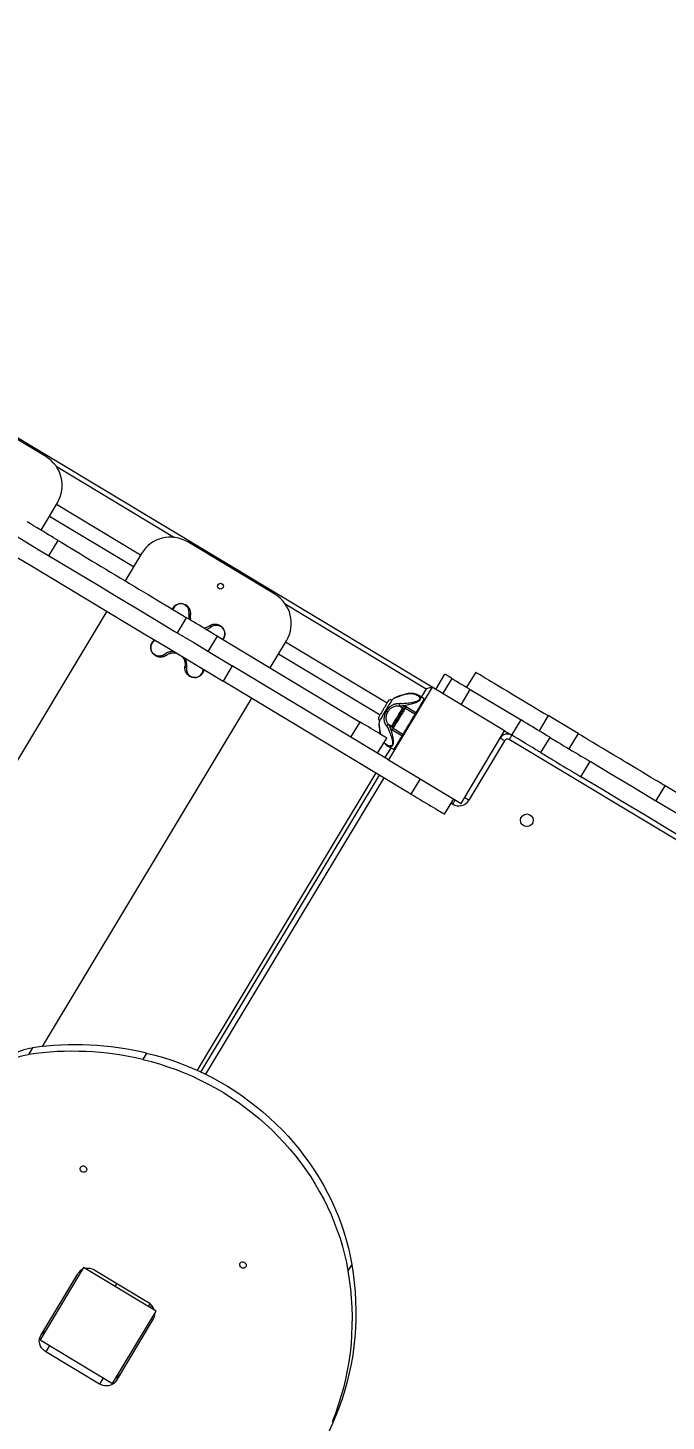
# Model space of a CAD drawing. Header units: millimetres. Extents: x -10374 to 11119, y -8221 to 9433.
# Drawn here: x -2273 to -1518, y -1544 to 103 of the extents above; entities that cross this region are included whole.
import ezdxf

# ---------------------------------------------------------------- set-up
doc = ezdxf.new("R2010")
doc.units = ezdxf.units.MM
for name, color, linetype in [('DIKOM_ОБЪЕКТ', 7, 'Continuous'), ('DIKOM_РАЗМЕР_ЗОНА', 7, 'Continuous'), ('DIKOM_РАЗМЕР_ОБЪЕКТА', 7, 'Continuous')]:
    doc.layers.add(name, color=color, linetype=linetype)
doc.styles.add('style1', font='arial.ttf', dxfattribs={"width": 0.8})
doc.dimstyles.new('1-50', dxfattribs={"dimtxt": 300, "dimasz": 200, "dimexe": 100, "dimexo": 0, "dimgap": 100, "dimtad": 0, "dimdec": 0, "dimtxsty": 'style1', "dimcen": 0, "dimclrd": 7, "dimclre": 7, "dimadec": 1, "dimazin": 2, "dimtfac": 1, "dimtdec": 0, "dimtmove": 1, "dimatfit": 3, "dimfxl": 0, "dimlwd": 25, "dimlwe": 18, "dimarcsym": 0})

# ---------------------------------------------------------------- blocks, each defined once
blk = doc.blocks.new('*D16')
at = {"layer": 'Defpoints', "color": 0, "transparency": 16777216}
for p in [(-9045.1, 5161.7), (3694.5, 5161.7), (1813.2, -6719.9)]:
    blk.add_point(p, dxfattribs=at)
at = {"layer": 'DIKOM_РАЗМЕР_ОБЪЕКТА', "color": 7, "lineweight": 18, "transparency": 16777216}
for p, q in [((3694.5, 5161.7), (-9145.1, 5161.7)), ((1813.2, -6719.9), (-9145.1, -6719.9))]:
    blk.add_line(p, q, dxfattribs=at)
at = {"layer": 'DIKOM_РАЗМЕР_ОБЪЕКТА', "color": 7, "lineweight": 25, "transparency": 16777216}
for p, q in [((-9045.1, 4961.7), (-9045.1, -0.5)), ((-9045.1, -6519.9), (-9045.1, -1080.2))]:
    blk.add_line(p, q, dxfattribs=at)
at = {"layer": 'DIKOM_РАЗМЕР_ОБЪЕКТА', "color": 7, "transparency": 16777216}
for points in [[(-9078.4, 4961.7), (-9011.8, 4961.7), (-9045.1, 5161.7)], [(-9078.4, -6519.9), (-9011.8, -6519.9), (-9045.1, -6719.9)]]:
    blk.add_solid(points, dxfattribs=at)
at = {"layer": 'DIKOM_РАЗМЕР_ОБЪЕКТА', "color": 0, "transparency": 16777216, "insert": (-9045.1, -540.3), "char_height": 300, "attachment_point": 5, "rotation": 90, "style": 'style1'}
blk.add_mtext('11900', dxfattribs=at)
blk = doc.blocks.new('*D15')
at = {"layer": 'Defpoints', "color": 0, "transparency": 16777216}
for p in [(-5227.9, 8308.8), (9119.4, -1150.4), (-5227.9, -1991.8)]:
    blk.add_point(p, dxfattribs=at)
at = {"layer": 'DIKOM_РАЗМЕР_ОБЪЕКТА', "color": 7, "lineweight": 18, "transparency": 16777216}
for p, q in [((-5227.9, -1991.8), (-5227.9, 8408.8)), ((9119.4, -1150.4), (9119.4, 8408.8))]:
    blk.add_line(p, q, dxfattribs=at)
at = {"layer": 'DIKOM_РАЗМЕР_ОБЪЕКТА', "color": 7, "lineweight": 25, "transparency": 16777216}
for p, q in [((-5027.9, 8308.8), (187.4, 8308.8)), ((8919.4, 8308.8), (1267.2, 8308.8))]:
    blk.add_line(p, q, dxfattribs=at)
at = {"layer": 'DIKOM_РАЗМЕР_ОБЪЕКТА', "color": 7, "transparency": 16777216}
for points in [[(-5027.9, 8342.1), (-5027.9, 8275.4), (-5227.9, 8308.8)], [(8919.4, 8342.1), (8919.4, 8275.4), (9119.4, 8308.8)]]:
    blk.add_solid(points, dxfattribs=at)
at = {"layer": 'DIKOM_РАЗМЕР_ОБЪЕКТА', "color": 0, "transparency": 16777216, "insert": (727.3, 8308.8), "char_height": 300, "attachment_point": 5, "style": 'style1'}
blk.add_mtext('14350', dxfattribs=at)
blk = doc.blocks.new('*D14')
at = {"layer": 'Defpoints', "color": 0, "transparency": 16777216}
for p in [(-7515.9, 9236.3), (11119.4, -1423.4), (-7515.9, -2401.6)]:
    blk.add_point(p, dxfattribs=at)
at = {"layer": 'DIKOM_РАЗМЕР_ЗОНА', "color": 7, "lineweight": 18, "transparency": 16777216}
for p, q in [((-7515.9, -2401.6), (-7515.9, 9336.3)), ((11119.4, -1423.4), (11119.4, 9336.3))]:
    blk.add_line(p, q, dxfattribs=at)
at = {"layer": 'DIKOM_РАЗМЕР_ЗОНА', "color": 7, "lineweight": 25, "transparency": 16777216}
for p, q in [((-7315.9, 9236.3), (77.6, 9236.3)), ((10919.4, 9236.3), (1157.3, 9236.3))]:
    blk.add_line(p, q, dxfattribs=at)
at = {"layer": 'DIKOM_РАЗМЕР_ЗОНА', "color": 7, "transparency": 16777216}
for points in [[(-7315.9, 9269.7), (-7315.9, 9203), (-7515.9, 9236.3)], [(10919.4, 9269.7), (10919.4, 9203), (11119.4, 9236.3)]]:
    blk.add_solid(points, dxfattribs=at)
at = {"layer": 'DIKOM_РАЗМЕР_ЗОНА', "color": 0, "transparency": 16777216, "insert": (617.5, 9236.3), "char_height": 300, "attachment_point": 5, "style": 'style1'}
blk.add_mtext('18650', dxfattribs=at)
blk = doc.blocks.new('*D13')
at = {"layer": 'Defpoints', "color": 0, "transparency": 16777216}
for p in [(-10177, 7112.8), (3082.3, 7112.8), (2015.5, -8221.4)]:
    blk.add_point(p, dxfattribs=at)
at = {"layer": 'DIKOM_РАЗМЕР_ЗОНА', "color": 7, "lineweight": 18, "transparency": 16777216}
for p, q in [((3082.3, 7112.8), (-10277, 7112.8)), ((2015.5, -8221.4), (-10277, -8221.4))]:
    blk.add_line(p, q, dxfattribs=at)
at = {"layer": 'DIKOM_РАЗМЕР_ЗОНА', "color": 7, "lineweight": 25, "transparency": 16777216}
for p, q in [((-10177, 6912.8), (-10177, -14.4)), ((-10177, -8021.4), (-10177, -1094.2))]:
    blk.add_line(p, q, dxfattribs=at)
at = {"layer": 'DIKOM_РАЗМЕР_ЗОНА', "color": 7, "transparency": 16777216}
for points in [[(-10210.3, 6912.8), (-10143.6, 6912.8), (-10177, 7112.8)], [(-10210.3, -8021.4), (-10143.6, -8021.4), (-10177, -8221.4)]]:
    blk.add_solid(points, dxfattribs=at)
at = {"layer": 'DIKOM_РАЗМЕР_ЗОНА', "color": 0, "transparency": 16777216, "insert": (-10177, -554.3), "char_height": 300, "attachment_point": 5, "rotation": 90, "style": 'style1'}
blk.add_mtext('15300', dxfattribs=at)

msp = doc.modelspace()

# ---------------------------------------------------------------- linework, layer by layer
at = {"layer": 'DIKOM_ОБЪЕКТ', "color": 7, "linetype": 'Continuous', "lineweight": 15}
for p, q in [((-1794.9, -676.2), (-3038.5, 71.1)), ((-2251.7, -403.5), (-2354.6, -341.6)), ((-2239.5, -414.9), (-2099.5, -499)), ((-2257.3, -490.5), (-2238, -458.3)), ((-2139.6, -519.8), (-2239, -460.1)), ((-2247.3, -473.8), (-2147.9, -533.5)), ((-2248, -520.6), (-2237.2, -502.6)), ((-1980.8, -566.2), (-2083.7, -504.4)), ((-2138.6, -518.1), (-2157.9, -550.2)), ((-2179.5, -586.2), (-2518.4, -1150.2)), ((-1968.6, -577.6), (-1801.8, -677.9)), ((-2096, -611.9), (-2085.2, -593.9)), ((-2059.5, -633.9), (-2048.7, -615.9)), ((-2048.7, -615.9), (-1880, -717.2)), ((-2041.7, -618.9), (-2042.3, -619.7)), ((-1986.5, -653.2), (-1967.2, -621.1)), ((-1848.2, -694.9), (-1968.2, -622.8)), ((-1976.4, -636.5), (-1856.4, -708.6)), ((-2031.2, -650.9), (-2042, -668.9)), ((-1846.4, -761.9), (-2031.2, -650.9)), ((-1743.3, -658.2), (-1754.1, -676.2)), ((-1820, -802.3), (-2042, -668.9)), ((-1790.6, -678.7), (-1779.8, -660.7)), ((-1782.1, -683.9), (-1771.2, -665.9)), ((-2255.4, -1100.9), (-2008.1, -689.2)), ((-1794.9, -676.2), (-1846.4, -761.9)), ((-1804.3, -689.8), (-1811.3, -685.6)), ((-1801.8, -677.9), (-1807.7, -687.7)), ((-1709.2, -727.7), (-1794.9, -676.2)), ((-1760.6, -696.8), (-1749.8, -678.8)), ((-1749.8, -678.8), (-1689.8, -714.8)), ((-1833.2, -698.3), (-1829.8, -700.3)), ((-1827.8, -700.9), (-1827.9, -700.9)), ((-1815.2, -708), (-1826.8, -701.1)), ((-1825.5, -699), (-1814, -705.9)), ((-1890.9, -735.2), (-1880, -717.2)), ((-1843, -722.3), (-1846.4, -720.2)), ((-1840.9, -724.6), (-1829.4, -731.6)), ((-1700.6, -732.8), (-1689.8, -714.8)), ((-1657.6, -709.7), (-1668.4, -727.7)), ((-1622.3, -730.9), (-1657.6, -709.7)), ((-1859.3, -754.2), (-1848.4, -736.2)), ((-1830.6, -733.7), (-1842.2, -726.7)), ((-1760.7, -813.4), (-1709.2, -727.7)), ((-1709.2, -739.3), (-1751.4, -809.6)), ((-1709.2, -727.7), (-1700.6, -732.8)), ((-1120.8, -1088.2), (-1703.7, -738)), ((-1666.3, -753.4), (-1655.5, -735.4)), ((-1622.3, -730.9), (-1633.1, -748.9)), ((-1843.8, -747.7), (-1850.7, -759.3)), ((-1847.4, -745.6), (-1840.3, -749.8)), ((-1847.4, -745.6), (-1847.4, -745.6)), ((-1846.4, -761.9), (-1760.7, -813.4)), ((-1619, -781.9), (-1608.2, -763.9)), ((-1861.5, -777.3), (-2072.7, -1128.8)), ((-2068.2, -1130.9), (-1857.2, -779.9)), ((-1852.1, -783), (-2062.7, -1133.6)), ((-1809.1, -784.3), (-1820, -802.3)), ((-1530.2, -810.7), (-1519.4, -792.7)), ((-1396.1, -866.8), (-1519.4, -792.7)), ((-1769.7, -808), (-1780.5, -826)), ((-1770.7, -814.4), (-1772.8, -813.1)), ((-2267.5, -1102.5), (-2272.1, -1110.1)), ((-2132.6, -1108.5), (-2137.1, -1116.1)), ((-2206.9, -1361.9), (-2258.5, -1447.6)), ((-2121.2, -1413.4), (-2206.9, -1361.9)), ((-2193.8, -1365.3), (-2130.4, -1403.4)), ((-1889.9, -1358.3), (-1894.5, -1365.9)), ((-2257.5, -1442.2), (-2213.7, -1369.3)), ((-2169.7, -1384.3), (-2167.7, -1381)), ((-2172.7, -1499.1), (-2121.2, -1413.4)), ((-2130.2, -1408), (-2128.4, -1404.9)), ((-2124.6, -1422.8), (-2168.4, -1495.8)), ((-2258.5, -1447.6), (-2172.7, -1499.1)), ((-2247.3, -1454.3), (-2251.7, -1461.6)), ((-2188.3, -1499.7), (-2251.7, -1461.6)), ((-2183.9, -1492.4), (-2188.3, -1499.7))]:
    msp.add_line(p, q, dxfattribs=at)
at = {"layer": 'DIKOM_ОБЪЕКТ', "color": 7, "linetype": 'Continuous', "lineweight": 15, "flags": 128}
for points in [[(-2305.3, -486.2), (-2282.5, -499.9), (-2259.7, -513.6), (-2236.8, -527.3), (-2214, -541), (-2191.1, -554.8), (-2168.3, -568.5), (-2145.4, -582.2), (-2122.5, -596), (-2099.7, -609.7), (-2076.8, -623.4), (-2054, -637.1), (-2031.2, -650.9)], [(-2237.2, -502.6), (-2239.7, -501.1), (-2242.5, -499.4), (-2245.4, -497.6), (-2248.5, -495.8), (-2251.8, -493.8), (-2255.3, -491.7), (-2258.8, -489.6), (-2262.5, -487.4), (-2266.2, -485.2), (-2269.9, -482.9), (-2273.6, -480.7)], [(-2316.1, -504.2), (-2293.3, -517.9), (-2270.5, -531.6), (-2247.7, -545.3), (-2224.8, -559), (-2201.9, -572.8), (-2179.1, -586.5), (-2156.2, -600.2), (-2133.4, -614), (-2110.5, -627.7), (-2087.7, -641.4), (-2064.8, -655.1), (-2042, -668.9)], [(-2237.2, -502.6), (-2233.5, -504.8), (-2229.6, -507.1), (-2225.4, -509.6), (-2221.1, -512.3), (-2216.5, -515), (-2211.8, -517.8), (-2206.9, -520.8), (-2201.9, -523.8), (-2196.7, -526.9), (-2191.4, -530.1), (-2186.1, -533.3), (-2180.6, -536.6), (-2175.1, -539.9), (-2169.5, -543.3), (-2163.9, -546.6), (-2158.3, -550), (-2152.7, -553.3), (-2147.2, -556.7), (-2141.6, -560), (-2136.2, -563.3), (-2130.8, -566.5), (-2125.6, -569.7), (-2120.4, -572.8), (-2115.4, -575.8), (-2110.5, -578.7), (-2105.8, -581.5), (-2101.3, -584.3), (-2096.9, -586.9), (-2092.8, -589.4), (-2088.9, -591.7), (-2085.2, -593.9)], [(-2082.4, -589), (-2082, -589.1), (-2081.6, -589.2), (-2081.2, -589.4), (-2080.9, -589.6), (-2080.7, -589.9), (-2080.5, -590.1), (-2080.5, -590.4), (-2080.5, -590.7)], [(-2048.7, -615.9), (-2052.4, -613.6), (-2056.2, -611.4), (-2059.9, -609.1), (-2063.5, -606.9), (-2067.1, -604.8), (-2070.5, -602.7), (-2073.9, -600.7), (-2077, -598.8), (-2080, -597.1), (-2082.7, -595.4), (-2085.2, -593.9)], [(-2058.5, -603.9), (-2058.3, -603.7), (-2058, -603.7), (-2057.7, -603.7), (-2057.4, -603.8), (-2057, -603.9), (-2056.7, -604.2), (-2056.4, -604.4), (-2056.2, -604.8)], [(-2111.4, -637.3), (-2111.1, -637.6), (-2110.8, -637.9), (-2110.5, -638.1), (-2110.2, -638.3), (-2109.9, -638.4), (-2109.5, -638.4), (-2109.3, -638.3), (-2109, -638.2)], [(-2085.2, -653), (-2085.6, -652.9), (-2086, -652.8), (-2086.3, -652.6), (-2086.6, -652.4), (-2086.8, -652.2), (-2087, -651.9), (-2087.1, -651.6), (-2087.1, -651.4)], [(-1743.3, -658.2), (-1743.1, -658.3), (-1742.7, -658.6), (-1741.9, -659), (-1740.8, -659.7), (-1739.4, -660.5), (-1737.7, -661.5), (-1735.7, -662.7), (-1733.5, -664.1), (-1730.9, -665.6), (-1728.1, -667.3), (-1725, -669.2), (-1721.7, -671.1), (-1718.2, -673.3), (-1714.4, -675.5), (-1710.4, -677.9), (-1706.3, -680.4), (-1701.9, -683.1), (-1697.4, -685.8), (-1692.7, -688.6), (-1688, -691.4), (-1683.1, -694.4), (-1678.1, -697.4), (-1673, -700.4), (-1667.9, -703.5), (-1662.7, -706.6), (-1657.6, -709.7)], [(-1771.2, -665.9), (-1772.1, -665.4), (-1774.1, -664.2), (-1775.8, -663.2), (-1777.2, -662.3), (-1778.4, -661.6), (-1779.2, -661.1), (-1779.7, -660.8), (-1779.8, -660.7)], [(-1771.2, -665.9), (-1771.1, -666), (-1770.6, -666.3), (-1769.9, -666.7), (-1768.8, -667.4), (-1767.5, -668.2), (-1765.9, -669.1), (-1764, -670.2), (-1762, -671.5), (-1759.8, -672.8), (-1757.4, -674.2), (-1754.9, -675.7), (-1752.4, -677.2), (-1749.8, -678.8)], [(-1842.5, -691.3), (-1842.5, -691.3), (-1842.7, -691.6), (-1843, -692.1), (-1843.5, -692.9), (-1844.1, -694), (-1844.9, -695.4), (-1845.9, -696.9), (-1846.9, -698.6), (-1848, -700.4), (-1849.1, -702.3), (-1850.3, -704.3), (-1851.5, -706.2), (-1852.6, -708), (-1853.6, -709.7), (-1854.5, -711.3), (-1855.3, -712.6), (-1856, -713.7), (-1856.5, -714.5), (-1856.8, -715.1), (-1856.9, -715.3), (-1856.9, -715.3)], [(-1811.4, -685.6), (-1810.5, -686.1), (-1809.8, -686.8), (-1809.1, -687.7), (-1808.7, -688.6), (-1808.7, -689.7), (-1809.1, -690.8), (-1810, -691.9), (-1810.6, -692.4), (-1811.2, -692.8), (-1812.6, -693.6), (-1814.3, -694.4), (-1815.6, -694.9), (-1817, -695.3), (-1818.3, -695.8), (-1819.6, -696.1), (-1821.1, -696.6), (-1822.8, -697), (-1824.5, -697.4), (-1826.2, -697.7), (-1827.7, -697.9), (-1829.7, -698.2), (-1831.6, -698.3), (-1833.2, -698.3), (-1833.2, -698.3)], [(-1826.6, -684.4), (-1826.5, -684.3), (-1826.4, -684.2)], [(-1804.3, -689.8), (-1804.3, -689.8), (-1804.5, -690.1), (-1804.8, -690.7), (-1805.4, -691.6), (-1806.1, -692.8), (-1806.9, -694.2), (-1807.9, -695.8), (-1808.9, -697.5), (-1810, -699.3), (-1811, -701.1), (-1812.1, -702.8), (-1813.1, -704.4), (-1814, -705.9)], [(-1794.9, -676.2), (-1795.1, -676.2), (-1795.4, -676.3), (-1796.1, -676.5), (-1796.9, -676.7), (-1798, -676.9), (-1799.2, -677.2), (-1800.4, -677.5), (-1801.8, -677.9)], [(-1829.8, -700.3), (-1830.4, -701.2), (-1831.1, -702.4), (-1832, -703.9), (-1833, -705.5), (-1834.1, -707.3), (-1835.2, -709.3), (-1836.4, -711.3), (-1837.6, -713.3), (-1838.8, -715.2), (-1839.9, -717.1), (-1840.9, -718.7), (-1841.8, -720.2), (-1842.5, -721.4), (-1843, -722.3)], [(-1826.8, -701.1), (-1826.9, -701.3), (-1827.3, -701.9), (-1827.8, -702.7), (-1828.4, -703.8), (-1829.2, -705.1), (-1830.1, -706.6), (-1831.1, -708.2), (-1832.2, -710), (-1833.3, -711.9), (-1834.4, -713.8), (-1835.6, -715.6), (-1836.6, -717.4), (-1837.6, -719.1), (-1838.5, -720.6), (-1839.3, -721.9), (-1840, -723), (-1840.5, -723.8), (-1840.8, -724.4), (-1840.9, -724.6)], [(-1815.2, -708), (-1815.4, -708.3), (-1815.7, -708.8), (-1816.2, -709.6), (-1816.8, -710.7), (-1817.6, -712), (-1818.5, -713.5), (-1819.5, -715.2), (-1820.6, -717), (-1821.7, -718.9), (-1822.9, -720.7), (-1824, -722.6), (-1825.1, -724.4), (-1826.1, -726.1), (-1827, -727.6), (-1827.8, -728.9), (-1828.4, -730), (-1828.9, -730.8), (-1829.2, -731.3), (-1829.4, -731.6)], [(-1826.8, -701.1), (-1826.8, -701), (-1826.7, -700.8), (-1826.5, -700.6), (-1826.3, -700.3), (-1826.1, -700), (-1825.9, -699.6), (-1825.7, -699.3), (-1825.5, -699)], [(-1814, -705.9), (-1814.1, -706.2), (-1814.3, -706.6), (-1814.6, -706.9), (-1814.8, -707.3), (-1814.9, -707.6), (-1815.1, -707.8), (-1815.2, -708), (-1815.2, -708)], [(-1814, -705.9), (-1813.8, -706), (-1813.6, -706.1), (-1813.4, -706.1), (-1813.3, -706.1), (-1813.1, -706.1), (-1813, -706.1), (-1812.9, -706), (-1812.8, -705.9)], [(-1848.4, -736.2), (-1848.5, -736.1), (-1848.8, -736), (-1849.4, -735.6), (-1850.4, -735), (-1851.6, -734.3), (-1853.1, -733.4), (-1854.9, -732.3), (-1856.9, -731.1), (-1859.2, -729.7), (-1861.7, -728.2), (-1864.4, -726.6), (-1867.3, -724.8), (-1870.3, -723), (-1873.5, -721.1), (-1876.7, -719.2), (-1880, -717.2)], [(-1842.2, -726.7), (-1842, -726.4), (-1841.8, -726.1), (-1841.6, -725.7), (-1841.4, -725.4), (-1841.2, -725.1), (-1841.1, -724.8), (-1841, -724.7), (-1840.9, -724.6)], [(-1655.5, -735.4), (-1655.7, -735.3), (-1656.2, -735), (-1657, -734.5), (-1658.1, -733.9), (-1659.6, -733), (-1661.3, -731.9), (-1663.3, -730.7), (-1665.6, -729.4), (-1668.1, -727.9), (-1670.8, -726.3), (-1673.7, -724.5), (-1676.7, -722.7), (-1679.9, -720.8), (-1683.1, -718.8), (-1686.5, -716.8), (-1689.8, -714.8)], [(-1830.6, -733.7), (-1831.5, -735.2), (-1832.5, -736.8), (-1833.6, -738.5), (-1834.6, -740.3), (-1835.7, -742.1), (-1836.7, -743.8), (-1837.7, -745.4), (-1838.5, -746.8), (-1839.2, -747.9), (-1839.8, -748.9), (-1840.1, -749.5), (-1840.3, -749.8), (-1840.3, -749.8)], [(-1829.4, -731.6), (-1829.4, -731.6), (-1829.5, -731.8), (-1829.7, -732), (-1829.8, -732.3), (-1830, -732.7), (-1830.3, -733), (-1830.5, -733.4), (-1830.6, -733.7)], [(-1830.6, -733.7), (-1830.5, -733.8), (-1830.3, -733.9), (-1830.2, -734.1), (-1830.1, -734.2), (-1830.1, -734.3), (-1830, -734.5), (-1830.1, -734.6), (-1830.1, -734.7)], [(-1709.2, -739.3), (-1710.2, -738.7), (-1711.2, -738.1), (-1712.1, -737.6), (-1712.8, -737.1), (-1713.5, -736.8), (-1714, -736.5), (-1714.3, -736.3), (-1714.4, -736.2)], [(-1703.7, -738), (-1703.1, -737), (-1702.5, -736), (-1702, -735.1), (-1701.5, -734.3), (-1701.2, -733.7), (-1700.9, -733.2), (-1700.7, -732.9), (-1700.6, -732.8)], [(-1666.3, -753.4), (-1666.5, -753.3), (-1667, -753), (-1667.8, -752.5), (-1669, -751.9), (-1670.4, -751), (-1672.1, -750), (-1674.1, -748.7), (-1676.4, -747.4), (-1678.9, -745.9), (-1681.6, -744.3), (-1684.5, -742.5), (-1687.5, -740.7), (-1690.7, -738.8), (-1693.9, -736.8), (-1697.3, -734.8), (-1700.6, -732.8)], [(-1655.5, -735.4), (-1655.4, -735.5), (-1654.9, -735.8), (-1654.2, -736.2), (-1653.1, -736.9), (-1651.8, -737.7), (-1650.2, -738.6), (-1648.4, -739.7), (-1646.2, -741), (-1643.9, -742.4), (-1641.3, -744), (-1638.6, -745.6), (-1635.6, -747.4), (-1632.5, -749.3), (-1629.3, -751.2), (-1625.9, -753.2), (-1622.4, -755.3), (-1618.9, -757.4), (-1615.3, -759.6), (-1611.7, -761.7), (-1608.2, -763.9)], [(-1519.4, -792.7), (-1519.5, -792.6), (-1519.9, -792.4), (-1520.6, -792), (-1521.7, -791.4), (-1523, -790.6), (-1524.5, -789.6), (-1526.4, -788.5), (-1528.5, -787.3), (-1530.9, -785.8), (-1533.5, -784.3), (-1536.3, -782.6), (-1539.3, -780.8), (-1542.5, -778.8), (-1545.9, -776.8), (-1549.4, -774.7), (-1553, -772.5), (-1556.8, -770.3), (-1560.6, -768), (-1564.5, -765.6), (-1568.4, -763.3), (-1572.3, -760.9), (-1576.3, -758.5), (-1580.2, -756.2), (-1584, -753.9), (-1587.8, -751.6), (-1591.4, -749.4), (-1595, -747.3), (-1598.4, -745.3), (-1601.6, -743.3), (-1604.7, -741.5), (-1607.6, -739.7), (-1610.2, -738.2), (-1612.6, -736.7), (-1614.8, -735.4), (-1616.7, -734.2), (-1618.4, -733.3), (-1619.7, -732.4), (-1620.8, -731.8), (-1621.6, -731.3), (-1622.1, -731), (-1622.3, -730.9), (-1622.3, -730.9)], [(-1666.3, -753.4), (-1666.2, -753.5), (-1665.7, -753.8), (-1665, -754.2), (-1664, -754.9), (-1662.6, -755.7), (-1661, -756.6), (-1659.2, -757.7), (-1657.1, -759), (-1654.7, -760.4), (-1652.1, -762), (-1649.4, -763.6), (-1646.4, -765.4), (-1643.3, -767.3), (-1640.1, -769.2), (-1636.7, -771.2), (-1633.2, -773.3), (-1629.7, -775.4), (-1626.1, -777.6), (-1622.6, -779.7), (-1619, -781.9)], [(-1188.6, -1016), (-1213.2, -1001.2), (-1237.8, -986.4), (-1262.5, -971.6), (-1287.2, -956.8), (-1311.9, -941.9), (-1336.6, -927.1), (-1361.3, -912.2), (-1386, -897.4), (-1410.7, -882.5), (-1435.5, -867.6), (-1460.2, -852.8), (-1484.9, -838), (-1509.6, -823.1), (-1534.3, -808.3), (-1558.9, -793.5), (-1583.5, -778.7), (-1608.2, -763.9)], [(-1199.4, -1034), (-1224, -1019.2), (-1248.7, -1004.4), (-1273.3, -989.6), (-1298, -974.8), (-1322.7, -959.9), (-1347.4, -945.1), (-1372.1, -930.2), (-1396.8, -915.4), (-1421.6, -900.5), (-1446.3, -885.7), (-1471, -870.8), (-1495.7, -856), (-1520.4, -841.1), (-1545.1, -826.3), (-1569.7, -811.5), (-1594.4, -796.7), (-1619, -781.9)], [(-1820, -802.3), (-1816.2, -804.5), (-1812.6, -806.7), (-1809, -808.9), (-1805.5, -811), (-1802.1, -813), (-1799, -814.9), (-1796, -816.7), (-1793.2, -818.4), (-1790.6, -819.9), (-1788.3, -821.3), (-1786.3, -822.5), (-1784.6, -823.5), (-1783.1, -824.4), (-1782, -825.1), (-1781.2, -825.6), (-1780.7, -825.9), (-1780.5, -826)], [(-1751.4, -809.6), (-1752.4, -809), (-1753.4, -808.4), (-1754.3, -807.9), (-1755.1, -807.4), (-1755.7, -807.1), (-1756.2, -806.8), (-1756.5, -806.6), (-1756.6, -806.5)], [(-1770.7, -814.4), (-1770.1, -813.4), (-1769.5, -812.4), (-1768.9, -811.6), (-1768.5, -810.8), (-1768.1, -810.1), (-1767.8, -809.7), (-1767.6, -809.4), (-1767.6, -809.3)], [(-2324.2, -1166.7), (-2323.8, -1162), (-2323.1, -1157.5), (-2322.1, -1153), (-2320.7, -1148.6), (-2319, -1144.4), (-2316.9, -1140.3), (-2314.5, -1136.4), (-2311.9, -1132.7), (-2308.9, -1129.2), (-2305.7, -1125.9), (-2302.2, -1122.9), (-2298.4, -1120.2), (-2294.5, -1117.7), (-2290.3, -1115.6), (-2286, -1113.7), (-2281.5, -1112.2), (-2276.9, -1111), (-2272.1, -1110.1)], [(-2137.1, -1116.1), (-2127.1, -1118.6), (-2117.2, -1121.4), (-2107.4, -1124.6), (-2097.6, -1128.1), (-2087.9, -1131.9), (-2078.4, -1136), (-2069, -1140.4), (-2059.7, -1145.1), (-2050.6, -1150), (-2041.6, -1155.3), (-2032.8, -1160.9), (-2024.2, -1166.7), (-2015.8, -1172.8), (-2007.5, -1179.1), (-1999.5, -1185.7), (-1991.7, -1192.6), (-1984.2, -1199.7), (-1976.8, -1207), (-1969.8, -1214.5), (-1963, -1222.2), (-1956.4, -1230.1), (-1950.1, -1238.2), (-1944.1, -1246.5), (-1938.4, -1255), (-1933, -1263.6), (-1927.9, -1272.4), (-1923.1, -1281.3), (-1918.6, -1290.3), (-1914.4, -1299.5), (-1910.6, -1308.7), (-1907, -1318.1), (-1903.8, -1327.5), (-1901, -1337), (-1898.5, -1346.6), (-1896.3, -1356.2), (-1894.5, -1365.9)], [(-2132.6, -1108.5), (-2122.6, -1111), (-2112.6, -1113.8), (-2102.8, -1117), (-2093, -1120.5), (-2083.4, -1124.3), (-2073.8, -1128.3), (-2064.4, -1132.7), (-2055.1, -1137.4), (-2046, -1142.4), (-2037, -1147.7), (-2028.2, -1153.3), (-2019.6, -1159.1), (-2011.2, -1165.2), (-2003, -1171.5), (-1994.9, -1178.1), (-1987.2, -1185), (-1979.6, -1192), (-1972.3, -1199.3), (-1965.2, -1206.9), (-1958.4, -1214.6), (-1951.8, -1222.5), (-1945.6, -1230.6), (-1939.6, -1238.9), (-1933.8, -1247.4), (-1928.4, -1256), (-1923.3, -1264.8), (-1918.5, -1273.7), (-1914, -1282.7), (-1909.8, -1291.9), (-1906, -1301.1), (-1902.5, -1310.5), (-1899.3, -1319.9), (-1896.4, -1329.4), (-1893.9, -1339), (-1891.7, -1348.6), (-1889.9, -1358.3)], [(-2209, -1248.8), (-2209.9, -1248.1), (-2210.6, -1247.1), (-2211, -1246), (-2211, -1244.9), (-2210.7, -1243.9), (-2210.1, -1243), (-2209.2, -1242.4), (-2208.1, -1242), (-2206.9, -1242), (-2205.8, -1242.3), (-2204.8, -1243), (-2204, -1243.8), (-2203.4, -1244.8), (-2203.2, -1246), (-2203.4, -1247), (-2203.9, -1248), (-2204.6, -1248.8), (-2205.6, -1249.3), (-2206.8, -1249.4), (-2207.9, -1249.3), (-2209, -1248.8)], [(-2020.4, -1362.1), (-2021.4, -1361.4), (-2022, -1360.4), (-2022.4, -1359.4), (-2022.4, -1358.2), (-2022.1, -1357.2), (-2021.5, -1356.3), (-2020.6, -1355.7), (-2019.5, -1355.4), (-2018.4, -1355.3), (-2017.2, -1355.7), (-2016.2, -1356.3), (-2015.4, -1357.1), (-2014.9, -1358.2), (-2014.7, -1359.3), (-2014.8, -1360.3), (-2015.3, -1361.3), (-2016.1, -1362.1), (-2017, -1362.6), (-2018.2, -1362.8), (-2019.3, -1362.6), (-2020.4, -1362.1)], [(-1889.9, -1358.3), (-1888.2, -1369.1), (-1886.9, -1379.9), (-1885.9, -1390.7), (-1885.3, -1401.5), (-1885, -1412.3), (-1885.1, -1423), (-1885.5, -1433.8), (-1886.3, -1444.5), (-1887.4, -1455.1), (-1888.8, -1465.6), (-1890.6, -1476.1), (-1892.8, -1486.5), (-1895.3, -1496.8), (-1898.1, -1507), (-1901.3, -1517.1), (-1904.7, -1527.1), (-1908.6, -1536.9), (-1912.7, -1546.5), (-1917.2, -1556.1), (-1922, -1565.4), (-1927.1, -1574.6), (-1929.8, -1579.2)], [(-1894.5, -1365.9), (-1892.8, -1376.7), (-1891.5, -1387.5), (-1890.5, -1398.3), (-1889.9, -1409.1), (-1889.6, -1419.9), (-1889.7, -1430.7), (-1890.1, -1441.4), (-1890.8, -1452.1), (-1891.9, -1462.7), (-1893.4, -1473.3), (-1895.2, -1483.7), (-1897.3, -1494.1), (-1899.8, -1504.4), (-1902.7, -1514.6), (-1905.8, -1524.7), (-1909.3, -1534.7), (-1913.1, -1544.5)], [(-2128.1, -1409.3), (-2128, -1409.2), (-2127.9, -1408.9), (-2127.6, -1408.4), (-2127.2, -1407.8), (-2126.7, -1407), (-2126.5, -1406.7)], [(-2251.7, -1461.6), (-2253.6, -1460.2), (-2255.3, -1458.6), (-2256.8, -1456.8), (-2257.9, -1454.8), (-2258.7, -1452.7), (-2259.2, -1450.5), (-2259.3, -1448.3), (-2259.1, -1446.2), (-2258.5, -1444.1), (-2257.5, -1442.2)], [(-2168.4, -1495.8), (-2169.6, -1497.5), (-2171.2, -1499), (-2173, -1500.2), (-2175, -1501.1), (-2177.1, -1501.8), (-2179.4, -1502), (-2181.7, -1501.9), (-2183.9, -1501.5), (-2186.2, -1500.8), (-2188.3, -1499.7)]]:
    msp.add_lwpolyline(points, dxfattribs=at)
at = {"layer": 'DIKOM_ОБЪЕКТ', "color": 7, "linetype": 'Continuous', "lineweight": 15}
for centre, radius in [((-2045.1, -556.7), 3.5), ((-1682.9, -833.3), 7.5)]:
    msp.add_circle(centre, radius, dxfattribs=at)
for centre, radius, start, end in [((-2272.3, -437.7), 40, 329, 59), ((-2104.3, -538.7), 40, 59, 149), ((-2001.4, -600.5), 40, 329, 59), ((-2091.8, -588.8), 11.5, 350.4526, 154.0559), ((-2092.1, -587.4), 9.88, 350.3224, 160.9979), ((-2075.4, -654.7), 9.89, 170.3873, 359.6177), ((-1844.1, -693.9), 3, 59, 149), ((-1810.1, -727.1), 48.3, 127.4613, 132.1568), ((-1804.8, -690.7), 1, 329, 59), ((-1831.2, -696.8), 2.52, 144.6712, 215.2725), ((-1830.6, -701.6), 1.45, 331.1361, 60.9928), ((-1827.6, -702.3), 1.5, 103.8293, 149), ((-1815.7, -708.9), 1, 329.0624, 59.016), ((-1855.4, -712.7), 3, 149, 239), ((-1810.1, -727.1), 48.3, 165.8432, 170.5383), ((-1846.7, -722.7), 2.52, 82.719, 153.3244), ((-1842.2, -721.1), 1.45, 237.0215, 326.849), ((-1840.2, -723.3), 1.5, 149, 194.1353), ((-1828.9, -730.7), 1, 238.9716, 328.9462), ((-1705.8, -741.4), 10, 59, 149), ((-1705.8, -741.4), 4, 59, 149), ((-1839.8, -748.9), 1, 239, 329), ((-1763.4, -802.4), 14, 239, 329), ((-2259.5, -1162.9), 60.9, 97.6121, 148.3681), ((-2215.7, -1457.5), 358.8, 76.6109, 98.3128), ((-2220.2, -1465.2), 358.8, 76.6109, 98.3128), ((-2202.9, -1375.8), 12.7, 116.3725, 148.7629), ((-2202.1, -1378.9), 15.9, 58.6204, 99.582), ((-2138.4, -1417), 15.8, 18.3494, 59.4475), ((-2135.4, -1416.3), 12.7, 329.2336, 1.634), ((-2242.1, -1441.1), 12.7, 149.2192, 181.6484), ((-2174.7, -1481.6), 12.7, 296.3722, 328.763)]:
    msp.add_arc(centre, radius, start, end, dxfattribs=at)
for points, knots in [([(-2082.4, -589), (-2082.5, -590.4), (-2082.7, -592.5), (-2082.4, -594.9), (-2082.1, -595.7), (-2082.1, -595.8)], [0, 0, 0, 0, 0.644394, 0.973856, 1, 1, 1, 1]), ([(-2079.9, -597.1), (-2080.2, -596.2), (-2080.9, -593.9), (-2080.6, -591.9), (-2080.5, -590.7)], [0, 0, 0, 0, 0.40404, 1, 1, 1, 1]), ([(-2058.5, -603.9), (-2059.5, -604.5), (-2060.9, -605.4), (-2062.9, -606.1), (-2063.8, -606.4), (-2064.3, -606.4), (-2064.3, -606.4)], [0, 0, 0, 0, 0.604328, 0.790887, 0.97047, 1, 1, 1, 1]), ([(-2062.3, -607.7), (-2062.2, -607.7), (-2061.4, -607.5), (-2059.9, -606.9), (-2057.9, -606), (-2056.7, -605.2), (-2056.2, -604.8)], [0, 0, 0, 0, 0.022429, 0.348045, 0.668619, 1, 1, 1, 1]), ([(-2058.5, -603.9), (-2058.2, -603.6), (-2057.5, -603.1), (-2056.4, -602.5), (-2055.3, -602.1), (-2054.4, -601.8), (-2053.5, -601.6), (-2052.6, -601.5), (-2051.7, -601.5), (-2050.8, -601.5), (-2049.9, -601.6), (-2048.9, -601.8), (-2048, -602), (-2047, -602.4), (-2045.9, -602.9), (-2044.9, -603.6), (-2043.9, -604.4), (-2042.9, -605.3), (-2042.1, -606.3), (-2041.5, -607.4), (-2040.8, -608.7), (-2040.3, -610.3), (-2040.1, -611.9), (-2040, -613.1), (-2040.1, -614.2), (-2040.3, -615.6), (-2040.8, -617.3), (-2041.4, -618.4), (-2041.7, -618.9)], [0, 0, 0, 0, 0.039057, 0.080676, 0.1249, 0.152373, 0.182321, 0.214755, 0.249672, 0.275925, 0.312226, 0.348768, 0.374421, 0.41753, 0.45846, 0.498579, 0.541745, 0.58354, 0.624039, 0.656596, 0.686724, 0.749348, 0.77996, 0.812236, 0.84227, 0.875053, 0.937761, 1, 1, 1, 1]), ([(-2056.2, -604.8), (-2055.5, -604.3), (-2054.1, -603.4), (-2051.9, -602.8), (-2049.7, -602.6), (-2047.5, -603), (-2045.4, -603.8), (-2043.8, -604.9), (-2042.6, -606.2), (-2041.9, -607.1), (-2041.4, -608), (-2040.9, -609), (-2040.5, -610.3), (-2040.2, -611.9), (-2040.2, -613.4), (-2040.4, -614.8), (-2040.9, -616.5), (-2041.7, -618), (-2042.6, -619), (-2042.9, -619.3)], [0, 0, 0, 0, 0.085409, 0.170997, 0.256218, 0.341684, 0.426498, 0.512136, 0.558008, 0.597806, 0.621498, 0.643439, 0.683802, 0.726727, 0.769687, 0.812548, 0.855531, 0.940818, 1, 1, 1, 1]), ([(-2109, -638.2), (-2109.4, -638.5), (-2110.2, -639), (-2111.4, -639.6), (-2112.7, -640.1), (-2114, -640.4), (-2115.3, -640.6), (-2116.6, -640.6), (-2117.9, -640.4), (-2119.3, -640.1), (-2120.5, -639.7), (-2121.7, -639.1), (-2122.8, -638.4), (-2123.9, -637.4), (-2124.9, -636.4), (-2125.9, -635.1), (-2126.6, -633.6), (-2127.2, -631.9), (-2127.5, -630.4), (-2127.5, -629.2), (-2127.5, -628.1), (-2127.3, -626.8), (-2127, -625.4), (-2126.5, -624.3), (-2126, -623.3), (-2125.4, -622.4), (-2124.8, -621.6), (-2124, -620.8), (-2123.5, -620.3), (-2123.2, -620.1)], [0, 0, 0, 0, 0.038896, 0.080457, 0.118999, 0.161081, 0.19768, 0.24129, 0.281659, 0.321722, 0.365379, 0.401475, 0.444709, 0.482225, 0.525259, 0.562886, 0.603351, 0.643865, 0.684342, 0.704058, 0.724854, 0.762556, 0.805686, 0.837576, 0.869169, 0.899704, 0.930693, 0.966638, 1, 1, 1, 1]), ([(-2111.4, -637.3), (-2112.1, -637.7), (-2113.4, -638.6), (-2115.7, -639.2), (-2117.9, -639.4), (-2120.1, -639), (-2122.1, -638.2), (-2123.8, -637.1), (-2125, -635.9), (-2125.7, -634.9), (-2126.2, -634), (-2126.6, -633.1), (-2127.1, -631.8), (-2127.3, -630.1), (-2127.3, -628.6), (-2127.1, -627.2), (-2126.6, -625.6), (-2125.7, -623.8), (-2124.2, -622.1), (-2123, -621.1), (-2122.2, -620.8), (-2122.1, -620.7)], [0, 0, 0, 0, 0.075888, 0.151934, 0.227654, 0.303593, 0.378951, 0.455048, 0.4958, 0.531161, 0.552213, 0.571707, 0.60757, 0.64571, 0.683881, 0.721966, 0.760155, 0.835937, 0.911982, 0.987439, 1, 1, 1, 1]), ([(-2100.1, -633.9), (-2100.2, -633.9), (-2101.3, -633.8), (-2103.1, -633.9), (-2105.5, -634.3), (-2107.7, -635.1), (-2109.7, -636), (-2110.8, -636.9), (-2111.4, -637.3)], [0, 0, 0, 0, 0.029336, 0.223168, 0.417395, 0.611451, 0.802528, 1, 1, 1, 1]), ([(-2109, -638.2), (-2108, -637.5), (-2106.7, -636.6), (-2104.6, -635.9), (-2103.4, -635.6), (-2101.9, -635.4), (-2100.1, -635.3), (-2098.2, -635.5), (-2097.2, -635.8), (-2096.8, -635.9)], [0, 0, 0, 0, 0.326288, 0.427009, 0.523963, 0.6174, 0.775909, 0.926245, 1, 1, 1, 1]), ([(-2090.7, -639.6), (-2090.5, -639.9), (-2089.9, -640.5), (-2089.1, -641.5), (-2088.4, -642.8), (-2087.5, -644.9), (-2086.7, -647.9), (-2087, -650.2), (-2087.1, -651.4)], [0, 0, 0, 0, 0.069077, 0.169436, 0.273173, 0.380875, 0.672504, 1, 1, 1, 1]), ([(-2085.2, -653), (-2085, -651.6), (-2084.8, -649.5), (-2085.3, -646.5), (-2086.1, -644.2), (-2086.8, -642.5), (-2087.4, -641.6), (-2087.5, -641.5)], [0, 0, 0, 0, 0.383639, 0.57979, 0.770157, 0.963556, 1, 1, 1, 1]), ([(-2065.9, -659.2), (-2066.1, -659.5), (-2066.6, -660.3), (-2067.4, -661.2), (-2068.3, -662.1), (-2069.3, -662.8), (-2070.5, -663.6), (-2072, -664.2), (-2073.6, -664.6), (-2074.8, -664.7), (-2076, -664.8), (-2077.2, -664.7), (-2078.5, -664.5), (-2079.8, -664.1), (-2080.8, -663.6), (-2081.7, -663.1), (-2082.5, -662.6), (-2083.2, -662), (-2083.8, -661.4), (-2084.4, -660.8), (-2085, -660.1), (-2085.5, -659.3), (-2086, -658.4), (-2086.5, -657.4), (-2086.9, -656.3), (-2087.1, -654.9), (-2087.3, -653.3), (-2087.1, -652), (-2087.1, -651.4)], [0, 0, 0, 0, 0.043169, 0.084957, 0.125501, 0.158054, 0.187897, 0.250629, 0.28174, 0.313564, 0.343767, 0.376425, 0.416863, 0.458559, 0.501588, 0.531078, 0.563768, 0.592893, 0.626373, 0.652484, 0.688436, 0.724586, 0.750276, 0.796296, 0.837893, 0.875078, 0.940448, 1, 1, 1, 1]), ([(-2064.4, -655.4), (-2064.4, -655.5), (-2064.5, -655.6), (-2064.5, -655.9), (-2064.6, -656), (-2064.8, -657.1), (-2065.4, -658.2), (-2065.9, -659.2)], [0, 0, 0, 0, 0.054124, 0.136936, 0.162568, 0.177659, 1, 1, 1, 1]), ([(-1839.5, -688.8), (-1839.4, -688.8), (-1839.3, -688.7), (-1838.5, -688.4), (-1837.3, -687.9), (-1835.6, -687.3), (-1833.7, -686.6), (-1831.5, -685.9), (-1829.1, -685.1), (-1827.5, -684.6), (-1826.6, -684.4)], [0, 0, 0, 0, 0.122307, 0.24731, 0.372923, 0.498156, 0.623626, 0.748996, 0.872419, 1, 1, 1, 1]), ([(-1839, -688.5), (-1839.1, -688.5), (-1839.2, -688.6), (-1839.4, -688.7), (-1839.5, -688.8)], [0, 0, 0, 0, 0.508034, 1, 1, 1, 1]), ([(-1826.4, -684.2), (-1827.3, -684.5), (-1828.9, -684.9), (-1831.2, -685.7), (-1833.4, -686.4), (-1835.3, -687.1), (-1836.8, -687.7), (-1838.1, -688.1), (-1838.8, -688.4), (-1838.9, -688.5), (-1839, -688.5)], [0, 0, 0, 0, 0.126853, 0.253409, 0.379462, 0.505268, 0.630452, 0.755673, 0.879987, 1, 1, 1, 1]), ([(-1826.6, -684.4), (-1825.6, -684.1), (-1823.5, -683.6), (-1820.5, -683.5), (-1817.7, -683.7), (-1815.1, -684.3), (-1812.8, -685.2), (-1811.1, -686.4), (-1810.1, -687.5), (-1809.7, -688.3), (-1809.5, -689), (-1809.5, -689.7), (-1809.8, -690.6), (-1810.6, -691.5), (-1811.9, -692.3), (-1813.4, -692.9), (-1815.5, -693.6), (-1818.2, -694.2), (-1821.5, -694.8), (-1824.7, -695.3), (-1827.8, -695.5), (-1830.7, -695.6), (-1832.4, -695.5), (-1833.2, -695.4)], [0, 0, 0, 0, 0.062478, 0.125091, 0.18744, 0.249962, 0.312015, 0.374662, 0.408217, 0.437332, 0.454666, 0.470716, 0.500246, 0.531647, 0.563074, 0.59443, 0.625877, 0.688268, 0.750878, 0.813004, 0.875457, 0.937681, 1, 1, 1, 1]), ([(-1811.3, -685.6), (-1812.1, -685.2), (-1813.4, -684.5), (-1815.4, -683.9), (-1817.1, -683.5), (-1818.8, -683.4), (-1820.9, -683.3), (-1823.5, -683.5), (-1825.4, -684), (-1826.4, -684.2)], [0, 0, 0, 0, 0.183969, 0.317336, 0.423639, 0.529094, 0.660042, 0.817266, 1, 1, 1, 1]), ([(-1852.3, -701.8), (-1852.6, -702.3), (-1853.4, -703.5), (-1854.4, -705.3), (-1855.4, -707), (-1856.3, -708.5), (-1857.1, -709.7), (-1857.6, -710.6), (-1857.9, -711.1), (-1857.9, -711.2), (-1858, -711.2)], [0, 0, 0, 0, 0.116517, 0.240019, 0.368646, 0.500007, 0.631363, 0.759989, 0.883484, 1, 1, 1, 1]), ([(-1846.6, -692.3), (-1846.7, -692.4), (-1846.7, -692.4), (-1847, -693), (-1847.5, -693.8), (-1848.3, -695.1), (-1849.2, -696.6), (-1850.2, -698.3), (-1851.2, -700), (-1852, -701.2), (-1852.3, -701.8)], [0, 0, 0, 0, 0.116515, 0.240012, 0.368645, 0.500003, 0.631365, 0.759993, 0.883482, 1, 1, 1, 1]), ([(-1849, -721.6), (-1849.3, -721.1), (-1850.1, -720), (-1850.9, -718.1), (-1851.4, -716), (-1851.5, -713.8), (-1851.4, -711.4), (-1850.8, -708.9), (-1849.9, -706.4), (-1849.1, -704.8), (-1848.6, -704)], [0, 0, 0, 0, 0.125132, 0.250264, 0.378794, 0.500354, 0.62808, 0.750462, 0.876279, 1, 1, 1, 1]), ([(-1846.4, -720.2), (-1847.1, -719.2), (-1848.1, -717.8), (-1848.7, -715.8), (-1849, -714.7), (-1849.2, -713.2), (-1849.2, -711.4), (-1848.8, -709.2), (-1848.1, -707), (-1847.4, -705.6), (-1847, -704.9)], [0, 0, 0, 0, 0.264346, 0.345957, 0.424519, 0.500233, 0.628671, 0.750486, 0.876658, 1, 1, 1, 1]), ([(-1848.6, -704), (-1848.1, -703.2), (-1847.4, -702.1), (-1846.2, -700.7), (-1845, -699.4), (-1843.4, -698.1), (-1841.6, -696.9), (-1840, -696.2), (-1838.6, -695.7), (-1837, -695.4), (-1835.2, -695.2), (-1833.9, -695.3), (-1833.2, -695.4)], [0, 0, 0, 0, 0.12406, 0.186743, 0.250382, 0.372883, 0.50076, 0.581189, 0.66452, 0.751157, 0.871623, 1, 1, 1, 1]), ([(-1847, -704.9), (-1846.6, -704.3), (-1845.9, -703.3), (-1844.9, -702.1), (-1844, -701.3), (-1842.9, -700.4), (-1841.7, -699.7), (-1839.8, -698.7), (-1836.8, -697.9), (-1834.5, -698.2), (-1833.2, -698.3)], [0, 0, 0, 0, 0.124035, 0.187074, 0.251139, 0.331874, 0.415331, 0.501969, 0.736533, 1, 1, 1, 1]), ([(-1828.9, -701.6), (-1828.9, -701.6), (-1828.8, -701.6), (-1829.2, -702.1), (-1829.9, -703.3), (-1830.9, -705), (-1832.2, -707.1), (-1833.6, -709.5), (-1834.7, -711.2), (-1835.2, -712.1)], [0, 0, 0, 0, 0.070794, 0.227975, 0.380531, 0.533083, 0.690268, 0.847446, 1, 1, 1, 1]), ([(-1829.8, -700.3), (-1829.7, -700.1), (-1829.5, -699.7), (-1828.9, -699), (-1828, -698.6), (-1827.2, -698.4), (-1826.4, -698.5), (-1825.8, -698.8), (-1825.5, -699)], [0, 0, 0, 0, 0.250298, 0.499338, 0.629224, 0.749453, 0.874421, 1, 1, 1, 1]), ([(-1826.8, -701.1), (-1826.9, -701), (-1827, -701), (-1827.2, -700.9), (-1827.5, -700.8), (-1827.7, -700.8), (-1827.8, -700.9)], [0, 0, 0, 0, 0.164434, 0.329719, 0.67956, 1, 1, 1, 1]), ([(-1855.8, -731.8), (-1856, -730.4), (-1856.5, -728.1), (-1856.9, -725.4), (-1857.2, -723.3), (-1857.5, -721.6), (-1857.6, -720.2), (-1857.7, -719.4), (-1857.8, -719.1), (-1857.7, -719.2), (-1857.7, -719.2)], [0, 0, 0, 0, 0.214248, 0.346641, 0.475137, 0.605678, 0.73614, 0.866284, 0.996961, 1, 1, 1, 1]), ([(-1857.7, -719.2), (-1857.8, -719.3), (-1857.8, -719.5), (-1857.8, -719.7), (-1857.8, -719.8)], [0, 0, 0, 0, 0.491827, 1, 1, 1, 1]), ([(-1857.8, -719.8), (-1857.8, -719.8), (-1857.7, -719.9), (-1857.6, -720.8), (-1857.5, -722.1), (-1857.3, -723.8), (-1857, -725.8), (-1856.6, -728.4), (-1856.1, -730.4), (-1855.9, -731.7)], [0, 0, 0, 0, 0.132217, 0.26411, 0.396644, 0.52963, 0.663233, 0.796553, 1, 1, 1, 1]), ([(-1849, -721.6), (-1848.5, -722.3), (-1847.6, -723.7), (-1846.3, -726.3), (-1845.1, -729.2), (-1844, -732.2), (-1842.9, -735.4), (-1842.1, -738.7), (-1841.7, -741.4), (-1841.8, -743.4), (-1842.2, -744.6), (-1843, -745.4), (-1843.9, -745.7), (-1844.7, -745.7), (-1845.5, -745.6), (-1846.4, -745.3), (-1847.6, -744.8), (-1849, -743.9), (-1850.3, -742.7), (-1851.1, -741.8), (-1851.5, -741.3)], [0, 0, 0, 0, 0.078616, 0.157402, 0.235851, 0.314522, 0.392599, 0.471432, 0.550055, 0.589559, 0.629113, 0.666254, 0.708176, 0.732091, 0.758361, 0.787241, 0.838104, 0.891494, 0.944646, 1, 1, 1, 1]), ([(-1846.4, -720.2), (-1846.2, -720.6), (-1845.8, -721.3), (-1845.2, -722.5), (-1844.6, -723.8), (-1844.1, -725.2), (-1843.6, -726.8), (-1843.1, -728.4), (-1842.7, -730.1), (-1842.2, -731.8), (-1841.8, -733.5), (-1841.5, -735.3), (-1841.2, -737.1), (-1841, -738.9), (-1840.9, -740.6), (-1840.9, -742.3), (-1841.1, -743.8), (-1841.6, -745.1), (-1842.3, -745.9), (-1842.9, -746.2), (-1843.6, -746.5), (-1844.5, -746.6), (-1845.5, -746.4), (-1846.4, -746.1), (-1847, -745.8), (-1847.3, -745.6), (-1847.4, -745.5)], [0, 0, 0, 0, 0.044381, 0.091802, 0.13578, 0.183798, 0.225556, 0.275317, 0.321385, 0.367093, 0.416907, 0.458091, 0.50743, 0.550232, 0.599335, 0.642271, 0.688441, 0.734666, 0.780855, 0.803348, 0.827075, 0.870099, 0.919311, 0.955696, 0.991745, 1, 1, 1, 1]), ([(-1842.2, -726.7), (-1842.5, -726.5), (-1843, -726.2), (-1843.5, -725.4), (-1843.7, -724.7), (-1843.8, -723.8), (-1843.5, -723.1), (-1843.2, -722.6), (-1843.1, -722.4), (-1843, -722.3)], [0, 0, 0, 0, 0.125357, 0.250678, 0.370954, 0.50095, 0.749744, 0.874834, 1, 1, 1, 1]), ([(-1841.7, -723.6), (-1841.7, -723.6), (-1841.7, -723.6), (-1841.6, -723.7), (-1841.6, -723.7)], [0, 0, 0, 0, 0.007218, 1, 1, 1, 1]), ([(-1841.6, -723.7), (-1841.6, -723.8), (-1841.6, -723.9), (-1841.5, -724.1), (-1841.3, -724.3), (-1841.1, -724.5), (-1841, -724.6), (-1840.9, -724.6)], [0, 0, 0, 0, 0.169266, 0.436594, 0.726329, 0.8635, 1, 1, 1, 1]), ([(-1835.2, -712.1), (-1835.7, -712.9), (-1836.7, -714.6), (-1838.1, -717), (-1839.4, -719.2), (-1840.4, -720.8), (-1841.1, -722), (-1841.5, -722.6), (-1841.4, -722.5), (-1841.4, -722.5)], [0, 0, 0, 0, 0.152552, 0.309732, 0.466915, 0.619469, 0.772025, 0.929206, 1, 1, 1, 1]), ([(-1851.7, -741.6), (-1851.6, -741.7), (-1851.3, -742.1), (-1850.5, -743.1), (-1849.1, -744.4), (-1848, -745.2), (-1847.4, -745.6)], [0, 0, 0, 0, 0.045586, 0.281061, 0.599059, 1, 1, 1, 1])]:
    msp.add_open_spline(points, degree=3, knots=knots, dxfattribs=at)

# ---------------------------------------------------------------- dimensions: what is measured, and where the dimension line sits
at = {"layer": 'DIKOM_РАЗМЕР_ЗОНА'}
for base, p1, p2, angle, text, picture, middle in [((-7515.9, 9236.3), (11119.4, -1423.4), (-7515.9, -2401.6), 180, '18650', '*D14', (617.5, 9236.3)), ((-10177, 7112.8), (2015.5, -8221.4), (3082.3, 7112.8), 270, '15300', '*D13', (-10177, -554.3))]:
    dim = msp.add_linear_dim(base=base, p1=p1, p2=p2, angle=angle, text=text, dimstyle='1-50', override={"dimscale": 1, "dimtix": 0, "dimtofl": 1, "dimtmove": 1, "dimatfit": 3}, dxfattribs=at)
    dim.commit()
    dim.dimension.update_dxf_attribs({"geometry": picture, "text_midpoint": middle, "dimtype": 160})
at = {"layer": 'DIKOM_РАЗМЕР_ОБЪЕКТА'}
for base, p1, p2, angle, text, picture, middle in [((-5227.9, 8308.8), (9119.4, -1150.4), (-5227.9, -1991.8), 180, '14350', '*D15', (727.3, 8308.8)), ((-9045.1, 5161.7), (1813.2, -6719.9), (3694.5, 5161.7), 270, '11900', '*D16', (-9045.1, -540.3))]:
    dim = msp.add_linear_dim(base=base, p1=p1, p2=p2, angle=angle, text=text, dimstyle='1-50', override={"dimscale": 1, "dimtix": 0, "dimtofl": 1, "dimtmove": 1, "dimatfit": 3}, dxfattribs=at)
    dim.commit()
    dim.dimension.update_dxf_attribs({"geometry": picture, "text_midpoint": middle, "dimtype": 160})

doc.saveas('drawing.dxf')
